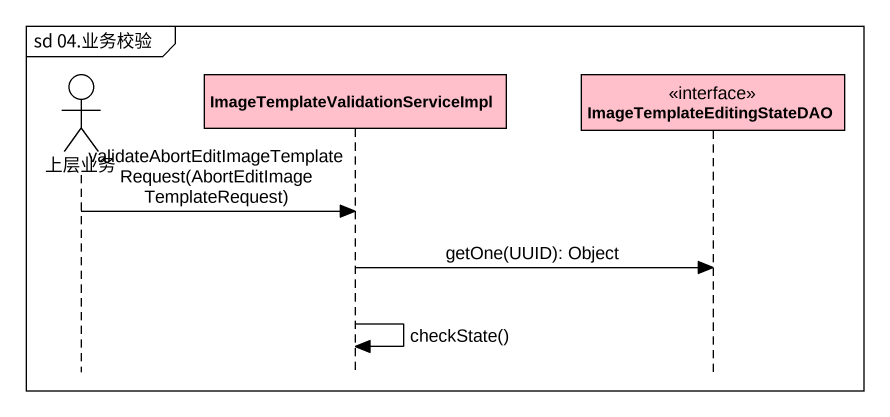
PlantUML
@startuml
mainframe sd 04.业务校验
hide footbox
actor 上层业务 #FFFFFF
participant "ImageTemplateValidationServiceImpl" as ImageTemplateValidationServi #FFC0CB
participant ImageTemplateEditingStateDAO <<interface>> #FFC0CB

上层业务 -> ImageTemplateValidationServi : validateAbortEditImageTemplateRequest(AbortEditImageTemplateRequest)
ImageTemplateValidationServi -> ImageTemplateEditingStateDAO : getOne(UUID): Object
ImageTemplateValidationServi -> ImageTemplateValidationServi : checkState()
@enduml
